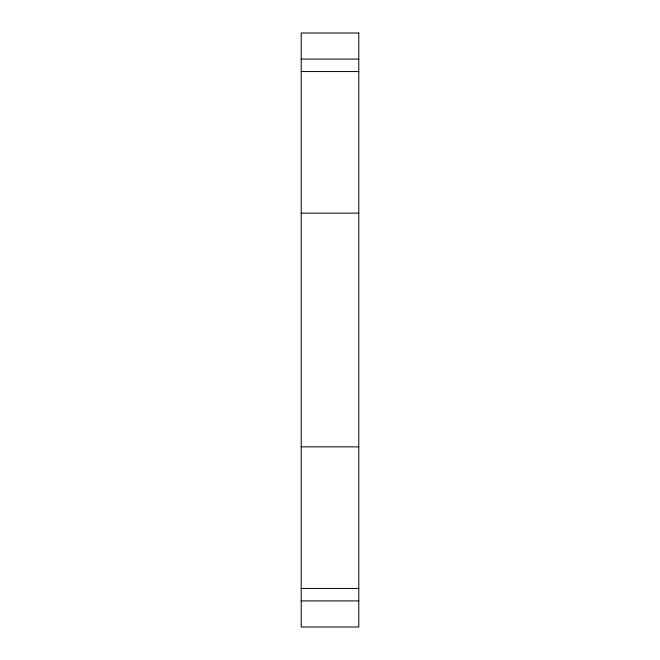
<?xml version="1.0" encoding="UTF-8"?>
<svg xmlns="http://www.w3.org/2000/svg" width="660" height="660" viewBox="0 0 660 660"><rect width="100%" height="100%" fill="white"/><g stroke="black" fill="none" stroke-linecap="round" stroke-linejoin="round"><path stroke-width="0.99" d="M301.207 59.087L358.792 59.087M301.207 71.552L358.792 71.552M301.207 213.147L358.792 213.147M301.207 446.853L358.792 446.853M301.207 588.448L358.792 588.448M301.207 600.913L358.792 600.913M358.792 33L301.207 33L301.207 627L358.792 627L358.792 33"/></g></svg>
